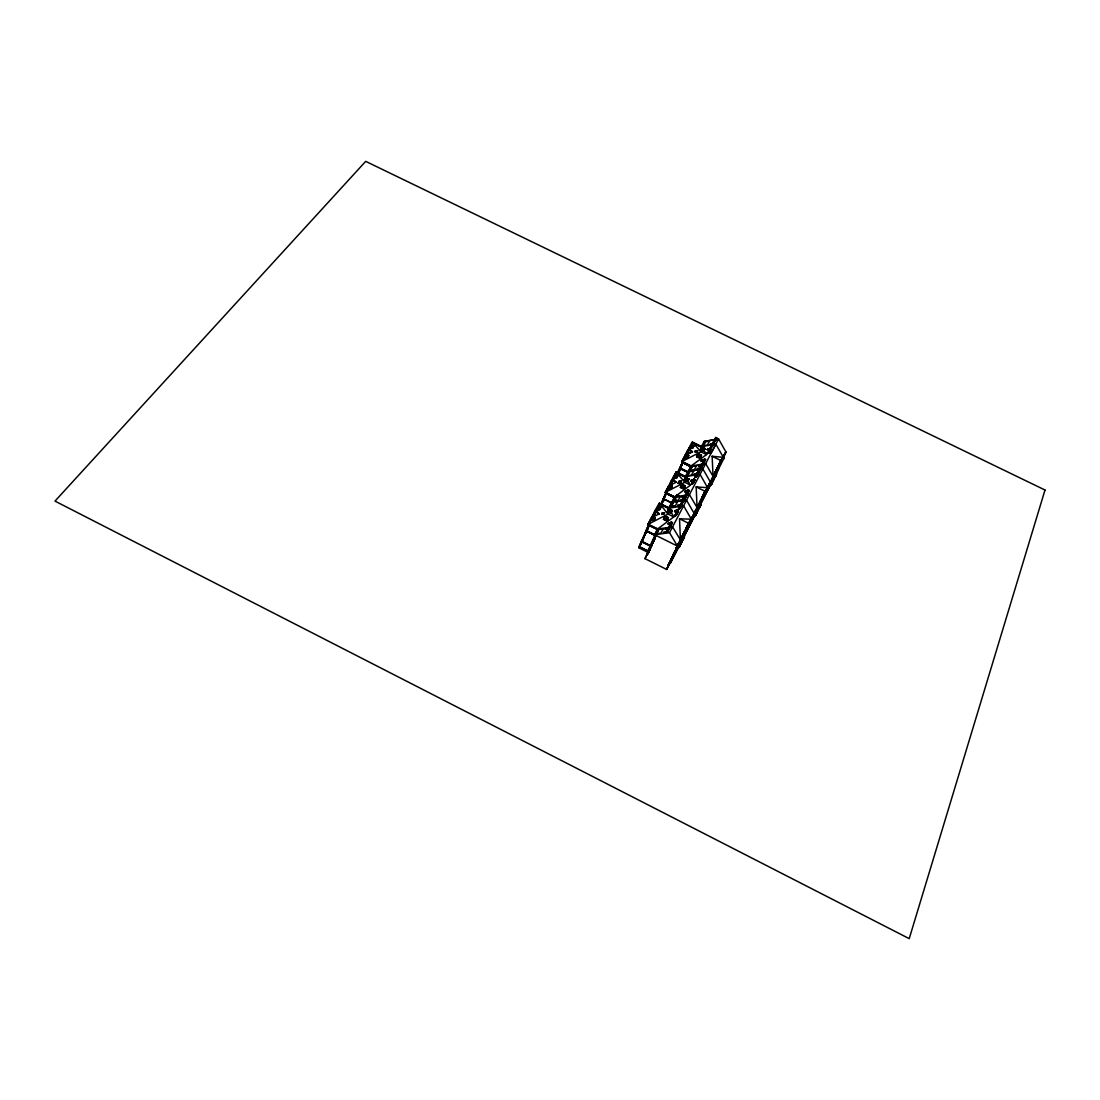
<?xml version="1.0" encoding="UTF-8"?>
<svg xmlns="http://www.w3.org/2000/svg" width="1100" height="1100" viewBox="0 0 1100 1100"><rect width="100%" height="100%" fill="white"/><g stroke="black" fill="none" stroke-linecap="round" stroke-linejoin="round"><path stroke-width="1.5" d="M699.971 504.529L706.159 491.618M690.264 523.215L690.539 522.335M674.08 554.056L673.695 554.964M712.319 480.562A6.064 4.496 24.9 0 1 712.484 481.704L712.442 482.254A6.064 4.496 24.9 0 1 711.48 484.151L711.054 484.509A6.064 4.496 24.9 0 1 709.418 485.251L708.991 486.145L710.133 485.719A6.064 4.496 24.9 0 0 712.058 482.598M696.795 512.435L696.754 512.861A6.188 4.675 25 0 1 695.736 514.827L695.296 515.212A6.188 4.675 25 0 1 693.632 515.982L693.248 515.309L692.505 516.739M695.654 512.793A6.201 4.675 24.9 0 0 696.712 512.201L697.152 511.83A6.201 4.675 24.9 0 0 698.17 509.85L698.211 509.286A6.201 4.675 24.9 0 0 697.854 507.513M697.799 510.345L695.777 511.431L697.881 510.276A6.201 4.675 24.9 0 0 698.899 508.296L698.94 507.732M694.072 515.281L694.457 515.35M687.074 526.57L687.418 525.841M703.01 495.564L702.377 496.911L702.969 495.77M648.271 524.342L651.929 517.564L659.257 513.879L655.848 510.07L659.464 503.374L668.786 507.98L673.764 516.918L657.621 528.962L672.554 526.928L680.804 540.471L689.205 523.586L679.539 518.801L680.446 540.306M639.925 545.971L640.723 543.881M650.994 546.411L641.217 541.681L645.26 534.064M648.725 525.553L643.156 537.914M656.04 536.044L646.058 530.599L656.232 535.7M648.629 524.398L648.368 525.223L658.322 530.007M648.491 552.668L638.756 547.731L648.601 525.168M642.51 539.784L640.406 545.077M642.015 541.406L640.956 543.634L642.689 539.33M642.07 541.324L642.771 539.11M648.739 526.171L643.555 537.419M643.527 538.216L643.596 538.436M648.56 527.065L648.148 527.78M646.965 531.245L648.202 527.519M652.74 518.072L655.6 512.38L654.527 511.638L659.326 503.099L668.869 507.829M655.93 510.936L659.477 503.553L669.556 508.709M659.271 504.982L659.587 504.061L656.796 509.245M662.09 501.902L662.723 501.957M671.852 503.277L663.231 498.671L672.925 503.332M664.373 496.691L664.95 496.595M665.844 492.429L665.582 493.254L675.29 498.053M660.646 504.955L665.803 493.212L674.382 497.612M660.908 504.721L663.974 497.736M676.197 482.226L672.788 478.638L665.431 492.511L668.965 485.746L676.197 482.226L671.605 479.971L668.965 486.956M663.781 498.919L661.059 504.831L669.446 508.929M665.019 495.935L666.077 493.68M663.025 501.132L662.035 502.631M663.19 501.325L663.712 500.143M672.54 478.638L676.143 471.928L685.493 476.547L700.054 474.361L707.548 487.603M663.575 501.132L663.946 500.28M661.402 504.006L662.846 501.091M663.382 499.51L664.648 496.471M661.746 503.58L663.877 498.864M686.18 456.184L689.067 448.429L692.477 451.825L685.465 455.111L681.986 461.766L688.174 449.721M679.099 471.487L678.425 470.91L679.03 471.35M682.467 463.293L682.77 461.862L680.735 467.638M691.666 467.211L682.124 462.522L685.685 455.592L685.534 456.555M677.132 474.293L682.344 462.481L691.721 467.101M678.164 472.739L678.48 472.051L678.26 472.78M678.562 471.268L680.625 467.225L679.511 468.916M680.639 467.596L682.632 462.77M687.926 449.707L689.067 448.429M677.971 472.973L682.22 463.485M678.15 473.055L679.374 470.594M678.81 472.752L679.319 471.625M679.979 470.511L680.584 469.15M688.586 455.647L687.459 457.765L685.396 457.696L686.056 456.294M686.207 455.854L692.409 442.406M686.469 456.5L687.005 455.29M689.824 449.144L688.971 450.766M692.189 443.822L692.519 442.901L701.14 447.136L704.151 441.457L718.575 438.941L726.124 452.293M647.391 552.035L657.841 528.577L654.5 534.861L655.572 535.095M673.832 555.638L666.641 569.442L645.013 558.663L655.751 534.71M649.014 549.959L653.716 540.306M651.283 544.899L656.425 534.655M655.71 534.957L653.551 539.798L655.985 535.205M647.089 554.909L650.788 546.851M651.173 546.04L655.875 535.48M647.556 554.428L650.925 547.071M650.994 546.769L655.311 537.199M655.531 536.594L656.342 534.848M664.304 517.096L664.881 515.996L668.415 517.756L667.851 518.856L664.304 517.096L667.947 518.636M664.881 515.996L668.415 517.756M648.904 551.87L649.715 550.165M649.591 549.395L649.949 548.515M651.186 546.783L651.956 545.132M654.225 540.059L653.221 541.544M654.5 538.326L654.486 539.536M655.696 536.676L656.315 535.315M667.301 519.888L666.765 520.974L663.465 519.337L664.854 516.354L664.469 517.069M668.442 508.654L674.891 496.513L669.873 507.719M668.126 509.905L668.69 508.819L672.224 510.565L671.66 511.651L668.126 509.905L671.756 511.445M668.649 508.269L683.595 505.821L691.322 519.145M667.439 511.775L670.945 513.067L667.439 511.775L668.69 508.819M675.056 506.357L671.811 504.763L673.998 500.638L677.243 502.232L675.056 506.357L670.849 506.908L671.866 504.666M672.554 503.071L671.743 502.411L686.524 500.211L694.21 513.521L695.118 512.957M692.931 518.32L693.289 517.605L692.271 519.654M671.976 504.721L670.973 506.962L672.444 504.185M674.933 499.152L673.805 501.339L678.013 500.789L680.171 496.678L676.899 495.179M676.046 497.379L677.064 495.151L673.929 501.394L675.977 497.186M684.159 488.015L683.623 489.074L680.391 487.465L681.477 485.045M681.808 484.151L685.176 486.09L681.808 484.151L681.244 485.237M680.68 487.355C680.144 482.364 687.61 486.049 683.554 488.771L680.68 487.355L680.996 486.723M685.08 477.359L691.102 465.987L706.544 454.547L701.388 446.655L715.852 444.166L723.456 457.462L721.366 461.038M685.314 476.905L676.266 472.354L671.77 480.37L672.623 480.961M685.369 477.469L688.902 479.022L685.41 477.4L685.08 478.294M685.493 480.411L687.651 481.47L684.227 480.191L685.548 477.386M688.201 471.487L702.873 468.971L710.641 482.419M686.207 476.946L691.281 465.685M666.683 520.671C670.739 517.962 663.204 514.223 663.754 519.214L666.683 520.671L667.013 520.011M666.765 520.974L668.154 518.004M667.026 530.159L668.223 530.75L667.026 530.159L668.553 527.244L669.652 528.041L668.553 527.244M669.776 524.934L670.973 525.525L669.776 524.934L671.289 522.019L672.389 522.83L671.289 522.019M675.771 513.535L676.954 514.112L675.771 513.535L677.27 510.661L678.342 511.459L677.27 510.661M670.739 513.411L671.962 510.799L668.663 509.176L668.291 509.877M672.224 510.565L668.594 509.025M701.47 455.221L700.934 456.266L697.524 454.589L698.06 453.544L701.47 455.221L699.82 458.411L696.644 456.857L697.62 454.369L701.03 456.046M698.06 453.544L701.374 455.441M696.933 456.734L700.054 457.504L696.933 456.734C696.534 451.688 703.808 455.496 699.82 458.411M701.126 447.15L701.456 446.504L692.285 442.007L688.861 448.332M700.342 449.831L703.684 451.11L700.342 449.831L701.58 446.902L701.058 447.934L704.454 449.611L704.99 448.58L692.34 442.379M704.151 441.457L704.949 442.035M700.562 449.873C702.377 442.695 707.204 454.864 700.659 449.707M683.623 489.074L685.08 485.966M684.64 487.272L682.371 486.049L684.64 487.272L684.118 487.974M679.388 506.646L680.57 507.224L679.388 506.646L685.548 494.904L686.62 495.701L685.548 494.904M686.716 492.704L687.885 493.268L686.716 492.704L688.174 489.899L689.246 490.683L688.174 489.899M682.055 504.377L680.873 503.8L682.055 504.377L680.57 507.224M683.237 502.136L682.165 501.339L683.237 502.136L684.709 499.304L683.54 498.726L684.709 499.304M692.477 481.731L693.646 482.295L692.477 481.731L693.921 478.967L694.98 479.751L693.921 478.967M685.245 498.3L684.173 497.502L685.245 498.3L686.716 495.481M687.459 481.772L688.737 479.05M688.339 480.274L687.857 481.195L684.393 479.49L684.874 478.569L688.339 480.274L685.025 478.087L688.49 479.793M695.956 475.118L697.111 475.681L695.956 475.118L697.386 472.368L698.445 473.151L697.386 472.368M698.527 470.223L699.683 470.786L698.527 470.223L699.944 467.486L701.002 468.27L699.944 467.486M700.466 466.538L701.621 467.101L700.466 466.538L701.882 463.815L702.928 464.599L701.882 463.815M703.01 461.697L704.151 462.261L703.01 461.697L704.412 458.989L705.554 459.553L702.061 464.076L704.385 459.346L705.306 459.8L703.285 461.752M704.412 458.989L705.457 459.772M708.537 451.179L709.679 451.729L708.537 451.179L709.926 448.498L710.971 449.281L709.926 448.498M711.893 444.812L713.02 445.362L711.893 444.812L713.268 442.159L714.299 442.929L713.268 442.159M703.505 451.385L704.729 448.814L704.385 449.474M704.99 448.58L692.34 442.558M714.354 440.11L715.495 440.66L714.354 440.11L715.729 437.47L716.76 438.24L715.729 437.47M668.154 530.599L666.119 532.496L667.205 530.131M670.904 525.374L668.869 527.271L669.955 524.893M671.275 522.39L670.189 524.755L672.224 522.857L671.275 522.39L668.869 527.271M676.885 513.961L674.85 515.873L675.936 513.494M680.501 507.072L678.466 508.984L679.553 506.619M679.759 506.536L680.845 504.158L678.466 508.984M683.169 501.999L681.134 503.91L682.22 501.531M684.241 497.695L682.413 501.462L684.447 499.551L683.513 499.084M685.52 495.261L684.42 497.64L686.455 495.729L685.52 495.261L681.134 503.91M693.577 482.158L691.543 484.096L692.643 481.704M697.043 475.53L695.021 477.469L697.359 472.725M695.888 477.207L698.692 470.195M699.916 467.844L698.844 470.277L701.553 466.964M701.855 464.172L699.531 468.902L700.507 468.737M709.61 451.591L707.589 453.544L708.702 451.151M709.899 448.855L708.799 451.261L710.806 449.309L708.565 453.379M712.951 445.225L710.93 447.178L713.24 442.502M715.701 437.814L713.405 442.475L715.412 440.522M703.505 494.533L703.835 493.9L703.368 494.945M667.81 566.266L668.965 563.612M670.601 560.34L672.526 556.38M672.842 555.569L673.406 554.111L674.176 554.482L673.516 554.249M675.799 549.244L677.559 546.837M668.058 566.899L669.817 562.251M670.574 560.794L674.768 551.691M675.249 551.636L676.899 549.505L675.648 549.546L678.989 542.836L681.312 542.176M667.851 566.651L669.886 562.499M675.84 549.643L678.741 543.111L678.48 543.895M679.126 542.781L682.261 536.498M677.944 545.683L679.168 542.946M680.487 540.114L685.341 530.255M719.152 463.581L719.098 464.351M668.168 565.592L669.707 562.389L667.727 566.225M670.326 561.248L670.67 560.519M670.986 559.598L671.908 558.277M672.911 555.72L672.155 557.095M673.888 553.396L673.269 555.019M675.152 550.935L674.355 552.393L675.428 552.915L675.785 552.159L674.671 551.65M678.507 543.551L676.046 548.529M679.649 541.75L681.766 537.446M669.24 564.3L670.12 562.581M672.499 557.246L675.441 550.976M675.62 550.564L676.321 549.079M672.65 557.659L672.925 556.848M673.819 555.362L675.496 551.554M675.771 550.921L676.459 549.587M678.329 545.834L678.741 544.954M680.804 540.554L679.882 540.952M681.45 538.739L687.651 525.841L683.059 534.902M687.775 525.717L688.724 524.356M669.419 562.925L670.23 563.379L724.006 458.219L722.782 457.655M675.868 551.237L676.885 549.546L676.266 549.959M677.861 547.223L676.981 548.584M684.434 537.199L684.035 534.023L684.09 534.957M684.544 532.785L688.944 523.559L688.27 525.002M689.398 522.803L690.855 519.599L690.126 521.015M691.102 519.241L691.914 517.77M679.731 543.881L679.25 544.61A6.311 4.854 25.1 0 0 680.336 544.129L680.79 543.73A6.311 4.854 25.1 0 0 681.849 541.681L681.89 541.09A6.311 4.854 25.1 0 0 681.546 539.261L681.849 541.571L680.433 544.582L679.305 546.796L677.215 547.924A6.298 4.854 25.1 0 0 678.934 547.112L679.388 546.714A6.298 4.854 25.1 0 0 680.433 544.665L680.487 544.074A6.298 4.854 25.1 0 0 680.336 542.864M681.326 540.581L681.904 539.413M683.581 535.398L685.616 531.369M686.812 528.949L690.951 519.64M679.539 518.801L691.295 519.2L694.306 512.889L693.88 514.896M695.255 511.211L694.554 512.408L695.379 510.73M686.895 528.99L689.837 522.844M690.126 522.5L691.006 520.465M691.061 520.094L697.606 506.467M680.666 542.74L682.041 539.811M683.416 536.896L686.648 530.393M692.794 517.027L686.854 529.581L695.365 512.806M693.44 515.405L701.14 499.606M679.044 546.645L683.306 538.065L679.305 546.796L677.531 547.511M687.211 529.361L687.321 528.605M690.112 523.408L691.845 519.86M692.45 518.348L693.096 517.632M690.346 523.256L690.264 521.675M696.438 512.985L694.664 514.03L696.795 512.077M696.96 508.571L698.72 507.732L696.85 509.41L698.72 508.42M702.68 497.42L707.176 489.06M707.053 488.098L707.974 487.891M693.027 518.127L693.715 514.869M700.673 502.136L700.727 502.989M701.731 499.909L701.071 501.325L702.982 497.475M702.501 497.324L702.322 498.768L703.23 499.015L702.226 499.386M703.202 496.678L708.579 485.953M709.775 484.234L709.624 483.271L708.812 484.811M710.696 480.947L710.476 481.69M705.128 493.02L705.1 494.739M706.076 490.889L697.428 508.131L689.439 494.656L674.685 496.884L690.484 485.114L685.41 476.699L676.115 472.01M706.626 489.734L708.015 486.475M709.761 483.203L710.793 481.002L706.503 490.476M711.081 480.288L712.03 479.834M683.32 538.423L682.33 539.949M687.211 530.241L683.678 535.947L690.236 523.683M692.354 519.379L693.852 516.148M700.604 502.397L700.618 505.409L700.562 502.288M697.386 507.348L704.674 491.59L703.959 494.106M683.114 539.536L684.324 537.171L683.196 539.605L680.281 540.994M691.57 519.159L692.491 519.626L691.199 519.942M695.736 512.504L696.176 511.857L695.475 513.219M700.013 503.25L700.452 502.549M701.264 500.803L701.773 499.194M702.515 498.369L702.873 497.626M703.752 496.32L703.656 495.082M704.22 494.299L704.729 492.566M708.043 486.406L707.699 488.139M684.461 537.144L683.952 534.174M700.342 503.388L705.444 492.676M706.269 491.013L706.09 492.594M712.03 478.555L714.106 474.32M696.768 511.362L717.558 467.692L713.68 476.039M704.907 494.505L709.143 485.595M716.128 472.519L711.246 484.11L709.596 484.976L712.676 481.099M720.651 462.248L717.888 467.266M694.691 513.837L696.74 512.765L695.654 514.91L700.178 505.257L695.654 514.91L693.632 515.982M708.015 488.854L708.551 487.74L707.781 488.359M714.766 474.251L715.247 472.505M721.215 460.68L724.157 454.795M699.49 507.595L696.919 509.231M708.18 489.101L707.63 487.891M713.556 479.627L711.576 480.659L712.374 480.288M724.57 454.644L719.304 464.64M714.381 476.699L725.808 452.086L675.648 549.546M711.947 482.501L711.287 484.165M710.614 482.955L713.144 480.054M713.281 479.751L714.037 477.964M715.261 475.558L714.244 477.936M715.412 475.241L715.894 474.609L711.384 484.22L709.418 485.251M686.111 527.808L686.084 528.632M713.749 479.394L718.657 468.971L717.984 468.641M713.886 479.119L711.384 484.22M715.66 472.491L715.99 474.65L714.615 477.565A6.091 4.496 24.8 0 1 713.639 479.559L712.181 480.48M723.649 458.989L724.006 458.219M716.155 472.381C717.2 475.2 715.22 477.84 712.553 478.225M668.745 527.629L666.394 532.317L667.576 530.09M671.481 522.404L669.144 527.092L670.312 524.865M677.449 511.033L675.125 515.707L676.885 513.425M679.332 508.736L681.629 504.446L678.741 508.819L680.487 506.632M678.741 508.819L681.065 504.171M681.409 503.745L686.29 495.55L682 503.649M682.55 501.572L685.726 495.275M687.239 492.401L686.056 494.876L688.366 490.27M698.445 472.326L702.611 464.447L697.854 472.422L701.525 466.524M702.061 464.172L699.793 468.737M704.082 462.124L702.322 463.911L704.605 459.36L695.021 477.469M708.441 453.283L710.119 448.855L707.589 453.544M711.782 446.916L713.446 442.502M714.588 440.22L716.609 438.254L713.666 442.324L715.907 437.814L710.93 447.178M686.551 527.546L685.795 528.632L689.741 521.125M718.768 465.066L719.441 463.567L718.52 465.465M708.359 487.341L708.098 488.84M707.74 488.757L708.4 487.396M707.85 488.95L708.73 487.52M686.565 529.389L686.551 527.684M676.761 549.78L675.785 550.646M680.776 539.66L688.229 523.559L691.158 519.475M680.543 540.1L691.639 519.379M697.18 507.774L705.21 491.618L706.049 492.099M713.378 476.245L720.5 460.845L722.975 457.586M713.171 476.658L721.023 460.859L721.545 461.34M654.748 511.954L655.627 509.96L647.845 524.425L658.46 529.678L648.464 524.783L652.19 517.798M651.888 517.66L655.848 510.07M668.965 485.746L671.811 480.067M652.768 518.251L655.531 512.518M685.163 455.221L687.967 449.611L692.477 451.825L685.382 455.263M669.804 486.337L673.558 479.366M663.465 519.337L664.001 518.251M680.391 487.465L680.914 486.42M696.644 456.857L697.166 455.826M708.909 486.434L709.225 485.65M693.536 515.982L693.839 515.281M670.505 560.299L671.261 558.827M672.842 555.789L675.304 550.99L670.45 560.643M677.476 546.796L678.521 545.119M680.377 541.131L680.763 540.389M683.306 535.411L684.049 533.995M686.634 528.949L687.5 527.23M690.401 521.455L690.827 520.754M697.125 508.544L695.846 510.249M704.303 494.56L705.059 493.047M705.471 492.291L706.173 490.944M706.571 490.16L709.5 483.34M709.995 483.491L713.089 477.455L712.58 478.789L714.312 477.785L712.704 478.431M667.673 566.555L678.92 544.844M683.457 535.989L686.235 530.709M699.902 503.91L711.205 481.979M715.454 473.413L715.99 472.45L716.485 474.691M716.705 471.185L718.231 468.105M718.506 467.761L720.761 463.361M677.724 547.594L666.545 569.401L677.462 546.095L669.529 532.702L718.575 438.941L704.138 441.485M678.947 545.174L679.91 543.249M681.409 540.389L681.78 539.454M683.444 536.209L689.92 523.834M690.209 523.449L695.104 513.92M699.806 504.749L709.665 485.43M714.464 477.317L714.684 475.874M716.787 471.24L717.832 468.105M675.826 551.705L678.136 547.058M679.058 545.229L680.02 543.304M695.365 513.507L692.216 519.764L691.13 519.516M708.001 489.019L710.504 483.959M670.23 563.379L712.938 480.164M683.636 535.026L683.925 537.158L679.442 546.507M695.791 514.621L700.26 505.312M715.99 474.65L711.535 483.931M715.344 476.919L716.513 474.636M680.322 539.44L684.255 531.809M696.946 507.127L698.459 504.185M712.938 476.039L715.124 471.804M675.702 549.202L677.902 545.408M679.181 542.438L681.189 538.56M681.354 538.079L682.467 536.277M689.618 522.624L689.796 521.799M692.202 516.986L691.886 518.788M697.744 506.371L697.043 508.172M698.913 504.089L697.881 505.931L698.321 505.079M699.586 502.989L708.73 485.004M712.869 476.795L712.773 478.143M713.185 476.3L713.996 474.609M715.385 471.914L718.644 465.905M718.933 465.025L722.191 459.456M721.93 459.168L724.378 454.561M672.746 555.527L674.754 551.609M671.165 558.896L672.348 556.751M726 452.237L672.87 556.531M712.195 451.151L715.852 444.166M665.335 529.306L667.81 527.862L665.197 529.402L667.37 529.114L667.989 527.862L665.83 528.165L667.686 528M670.079 523.572L670.711 522.555M674.671 511.569L677.132 510.139L675.194 510.414L674.548 511.665L676.692 511.362L677.311 510.139L674.781 511.39M679.332 505.945L679.938 504.955M682.316 497.062L684.805 495.701M685.63 490.82L684.915 491.947L687.046 491.618L687.514 490.504M694.444 473.866L696.561 473.55L695.97 474.691L693.839 475.021C695.31 472.161 692.849 476.355 695.791 474.526L696.424 473.605M700.507 465.658L701.099 464.709M701.277 461.065L703.711 459.745M709.706 448.332L707.286 449.652M712.264 443.465L709.857 444.785M680.075 504.886L679.456 506.096L677.311 506.385L677.971 505.161L677.449 506.303M684.241 496.774L682.426 496.884L684.942 495.632L684.324 496.829L682.179 497.131M684.901 491.92L687.033 491.604L687.651 490.435M693.151 479.806L692.56 480.783C689.109 482.859 692.299 478.349 690.58 481.25L692.697 480.92L693.289 479.737L691.171 480.081M698.789 465.905L701.223 464.64L700.645 465.795L698.527 466.111L699.146 464.942L701.044 464.626M666.119 532.496L668.525 527.601L667.452 529.966L669.487 528.069L667.123 532.359L669.309 527.904L666.999 532.235M674.85 515.873L677.243 511.019L676.156 513.398L678.191 511.486L675.854 515.735M691.543 484.096L694.114 479.325L691.817 483.918L693 481.442M683.416 499.909L684.599 497.434M686.056 494.876L687.184 492.745M695.296 477.304L696.479 474.815M697.854 472.422L699.036 469.934M702.322 463.911L704 461.752M707.85 453.379L709.5 451.261M711.191 447.013L712.841 444.909M713.666 442.324L714.711 440.316M686.661 494.794L688.916 490.545L687.775 492.649M669.873 527.134L672.224 522.857M679.47 508.846L681.794 504.625L680.749 506.385M682.138 503.759L686.455 495.729M692.533 483.931L694.829 479.779L693.894 479.325L692.794 481.704L694.829 479.779M696.011 477.317L698.28 473.179L696.259 475.118M697.606 472.629L698.596 472.464L702.776 464.626L700.755 466.565M711.906 447.013L714.148 442.956L713.102 444.744M668.223 530.75L669.749 527.821M670.973 525.525L672.485 522.61M676.954 514.112L678.452 511.239M687.885 493.268L689.342 490.462M693.646 482.295L695.076 479.531M697.111 475.681L698.541 472.931M699.683 470.786L701.099 468.05M701.621 467.101L703.024 464.379M704.151 462.261L705.554 459.553M709.679 451.729L711.067 449.061M713.02 445.362L714.395 442.709M715.495 440.66L716.856 438.02M685.286 485.856L684.723 486.956L681.312 485.072L684.832 486.723M688.174 480.301L687.775 481.058L684.585 479.394M688.93 478.94L688.38 480.026L684.984 478.17M681.202 485.471L680.721 486.406L684.186 488.125L684.681 487.19M682.192 497.159L682.839 495.921L684.942 495.66M701.773 459.979L701.154 461.161L703.257 460.817L703.835 459.676L701.401 460.928M707.768 448.58L707.162 449.749L709.266 449.391L709.83 448.264L707.41 449.515M711.631 444.317L712.388 443.396L709.706 444.909L711.824 444.524M665.459 529.169L665.954 528.234M668.319 523.779L670.849 522.5L670.216 523.724L668.044 523.999L668.8 522.857M710.421 443.822L709.981 444.647L711.659 444.359M675.51 497.489L665.431 492.305L684.819 482.309L690.484 485.114M676.954 495.082L674.768 499.18L678.013 500.789M653.868 539.729L655.132 537.35M655.737 536.374L656.164 535.398M652.053 543.964L654.748 538.629M651.874 544.857L645.013 558.663M652.286 544.074L654.913 538.711M646.786 554.977L649.206 550.399M649.509 549.973L652.039 544.94M646.649 555.266L650.705 547.717M647.598 553.974L650.389 548.831M663.864 513.769L664.345 512.861M680.13 483.216C682.413 481.071 677.449 483.024 679.374 481.181M680.749 482.075L681.216 481.195M697.056 451.77L697.551 450.684L697.139 451.825L694.87 451.825L695.516 450.697L697.414 450.808M681.395 481.154L680.309 483.409L678.013 483.368L679.291 481.058L681.533 481.099L679.319 481.14M697.139 451.839L697.73 450.739L695.461 450.725M684.915 478.321L685.479 477.235M681.409 485.21L681.835 484.371M685.658 477.606C689.769 477.991 688.38 483.725 684.447 480.219M662.007 513.727L662.475 512.779L664.675 512.779L662.351 512.71L661.719 513.934L664.043 513.975L664.524 512.806M678.301 483.203L678.741 482.103M695.159 451.646L695.585 450.766M640.062 544.28L641.396 542.355M641.602 541.791L642.826 539.509M643.308 538.643L643.803 537.721M679.814 470.731L680.515 469.425M649.041 551.65L639.072 546.645L643.074 539.192L642.235 540.623M638.756 547.731L642.152 541.723M660.811 507.402L659.505 509.493M670.175 486.241L668.951 488.386L671 488.414L672.004 486.255M677.476 476.066L675.579 475.929L674.438 478.184L676.459 478.115L677.655 476.025M693.825 445.913L692.697 448.002L690.814 447.879M655.284 517.935L654.005 520.355L651.668 520.286L652.96 517.88L655.284 517.962M688.737 455.606L687.555 457.834L685.286 457.82L686.482 455.606L688.737 455.606L686.482 455.62L685.424 457.765M668.759 485.65L665.101 492.442L675.771 497.585M658.598 529.348L648.189 524.288L651.64 517.357L652.891 518.141M688.985 448.58L692.409 442.241L700.989 451.811L706.544 454.547M669.268 486.076L665.679 492.828L674.589 497.159M692.519 442.901L689.15 449.845M648.56 524.769L652.094 518.224M655.793 511.418L658.57 506.261M666.449 491.549L668.484 487.754M676.266 473.33L672.925 479.531L676.39 472.862L684.681 476.946M682.124 462.522L685.589 456.019M646.965 528.454L648.299 526.529M656.645 510.235L658.68 506.44M664.125 496.567L665.748 494.876M680.625 465.905L682.138 464.393M645.879 530.97L648.395 526.24M657.388 509.699L658.652 507.306L660.962 507.375L659.697 509.74C655.655 511.473 658.199 505.794 660.632 507.457M663.066 499.056L666.229 493.089M674.3 478.252L675.524 475.956L677.806 475.998L676.582 478.266L674.3 478.225M682.632 462.605L679.58 468.353L688.174 472.574M644.696 533.638L645.783 531.575L645.906 532.977M646.016 531.135L648.67 526.13M661.842 501.779L663.616 499.689M666.394 493.103L663.369 499.675M678.315 471.144L679.332 469.645M682.798 462.619L679.773 468.311L688.215 472.478M646.442 530.764L646.869 529.554M647.68 528.632L648.615 526.721M653.538 517.509L655.009 514.773M663.273 499.634L664.015 498.121M665.294 495.866L664.524 497.31L665.473 494.024M670.601 485.774L672.018 483.147M680.845 466.826L681.505 465.603M642.757 538.106L644.091 536.181M647.529 529.224L644.284 536.016M661.1 503.965L663.809 498.822M677.916 472.752L680.35 467.954M681.533 465.877L680.941 466.84L681.835 463.678M645.439 533.638L646.511 531.52M663.754 499.4L661.293 504.144L663.877 499.771M678.054 472.794L679.621 468.683M641.217 541.681L645.425 534.105M678.384 472.821L680.625 468.572M670.918 524.783L672.045 522.692L669.749 527.01L670.312 524.631M699.614 470.649L698.596 472.464M685.176 498.163L683.155 500.074M705.114 491.81L707.259 487.822M705.554 491.796L707.85 487.836M670.711 513.054C674.355 511.005 666.93 507.334 667.796 511.61M681.423 542.273L679.346 543.4L681.519 542.19A6.325 4.854 25.1 0 0 682.564 540.141L682.591 538.945M711.439 482.034A6.077 4.496 24.8 0 0 712.47 481.484L712.91 481.126A6.077 4.496 24.8 0 0 713.872 479.229L713.914 478.679A6.077 4.496 24.8 0 0 713.872 478.101M692.079 518.911L692.876 518.265M678.274 545.779L679.993 545.036M680.075 544.885L678.205 545.93M679.14 546.7L677.408 547.649M682.11 540.389L680.405 541.393M680.336 541.544L682.014 540.334M695.502 514.814L693.852 515.763M696.768 509.561L698.404 508.393M710.531 483.134L712.14 482.226M713.048 477.812L714.835 476.658M713.419 479.518L711.81 480.439L713.556 479.504M648.189 524.288L667.989 514.058L673.764 516.918M700.989 451.811L682.027 461.505L692.01 466.428M676.94 548.776L677.999 548.336A6.298 4.854 25.1 0 0 680.034 544.362L679.924 543.757M714.477 440.784L715.399 440.371M693.344 516.849L694.375 516.436A6.174 4.661 25 0 0 696.341 512.614L696.217 512.009M705.128 453.434L711.576 452.334L705.746 453.31M701.745 460.034L703.849 459.69M701.236 460.996L703.065 460.611M699.132 465.011L701.236 464.654M698.61 465.96L700.452 465.589M691.102 465.987L705.664 463.623L713.419 477.001L721.463 460.845L712.14 456.266L713.075 476.836M685.52 490.751L687.651 490.449M687.06 492.635L689.081 490.71L686.785 494.904L687.816 493.13L686.881 492.663M680.171 496.678L675.868 497.131M677.93 505.203L680.089 504.9M677.559 506.124L679.374 506.027M654.569 534.724L669.529 532.702M693.289 446.902L691.268 447.054M691.185 446.93L693.192 446.751M695.021 451.77L697.015 451.688M686.166 456.541L687.995 456.761L685.933 456.679M675.001 477.152L677.105 477.056L675.043 477.194M680.831 482.199L678.686 482.199L680.598 482.336M669.474 487.272L671.523 487.094M658.309 508.324L660 508.64M658.102 508.544L660.138 508.31M657.663 509.506L659.519 509.534M652.602 518.911L654.308 519.227M652.369 519.062L654.541 519.076M651.97 520.107L653.909 520.273L655.132 517.99M697.084 507.953L696.163 486.929L707.506 487.671M712.388 481.828L712.14 480.04M714.56 477.043L714.354 475.447M713.79 479.078L713.378 477.441M712.14 456.266L723.112 457.325M725.629 452.444L670.739 561.165M704.646 442.612L703.766 442.186L704.468 442.998M701.154 447.728L704.55 449.391M720.747 461.478L717.365 468.999M686.373 455.936L685.176 455.166L681.697 461.643L691.006 466.207M682.055 461.629L691.075 466.056M682.234 462.082L691.859 466.757M690.305 467.527L691.199 467.967M689.425 471.281L688.545 470.855L689.26 471.68M680.295 467.844L679.058 470.484M679.938 467.926L689.274 472.519M679.759 467.967L689.219 472.629M679.993 469.219L679.745 470.016M687.101 475.668L686.207 475.228L686.923 476.053M685.438 477.62L688.669 479.215M696.163 486.929L706.035 491.741M704.99 493.721L704.289 493.433L697.07 508.956M704.646 495.014L704.206 495.976M681.766 484.522L685.011 486.118M671.839 480.191L676.266 472.189L684.819 482.309M702.707 496.719L701.635 499.469M680.749 486.324L684.227 488.043M702.322 498.259L703.079 498.451M699.751 502.301L700.59 502.769M666.023 493.859L666.284 492.498L664.455 496.87M673.874 498.424L675.056 498.933M672.952 502.329L672.045 501.875L672.801 502.645M691.295 519.2L692.477 519.64M686.826 526.446L687.775 527.051M654.555 511.555L659.257 513.879M681.684 538.065L676.404 547.704M657.773 531.451L656.645 530.846L657.388 531.685M646.25 530.558L677.82 546.274M646.085 530.942L656.081 535.975M676.72 547.332L676.816 547.731M642.441 539.743L642.194 540.237M641.575 541.269L651.53 546.15M641.382 541.31L651.104 546.15M671.949 558.8L670.725 561.467M639.1 546.59L649.124 551.471M669.845 562.361L670.546 562.705M668.882 563.832L668.704 564.121M681.629 539.619L681.684 541.502M701.181 449.886L702.144 450.725M712.058 482.158L710.421 483.23M696.369 513.136L694.788 513.673M659.464 503.374L667.989 514.058M670.024 523.504L668.181 523.916M692.615 480.851L690.827 481.016M653.098 517.99L651.777 520.149M663.919 513.824L661.856 513.851M669.556 487.396L671.591 487.19M678.15 483.326L680.226 483.34M690.649 447.934L692.794 448.071L693.962 445.857L691.721 445.871L690.539 448.071L691.776 445.844L693.632 445.913M1045 490.022L909.219 938.644L55 501.105L365.695 161.356L1045 490.022M648.34 527.491L647.735 528.756L648.34 527.491M669.611 506.454L670.34 507.293L669.611 506.454M688.146 490.256L685.795 495.055L688.146 490.256M706.681 488.826L706.062 490.394L706.777 488.868M710.71 481.002L709.981 482.529L710.683 481.071M700.796 505.285L699.572 507.664L700.659 505.312M665.995 531.685L665.349 532.909L663.176 533.211L663.822 531.974L665.995 531.685M683.018 499.317L682.399 500.5L680.268 500.816L680.886 499.634L683.018 499.317M699.38 468.16L698.789 469.288L696.671 469.631L697.276 468.504L699.38 468.16M678.013 511.321L675.73 515.611L678.013 511.321M694.664 479.6L692.409 483.835L694.664 479.6M705.155 459.621L702.914 463.801L705.155 459.621M716.457 438.089L714.244 442.214L716.457 438.089M663.163 528.866L660.908 533.129L656.769 533.679L659.024 529.43L663.163 528.866M693.701 471.061L691.598 475.021L687.555 475.668L689.659 471.707L693.701 471.061M696.52 465.699L694.444 469.645L690.401 470.305L692.491 466.359L696.52 465.699M709.5 441.141L707.479 444.95L703.477 445.651L705.513 441.829L709.5 441.141M672.334 486.159L671.096 488.482L668.8 488.441L670.038 486.145L672.334 486.186"/></g></svg>
